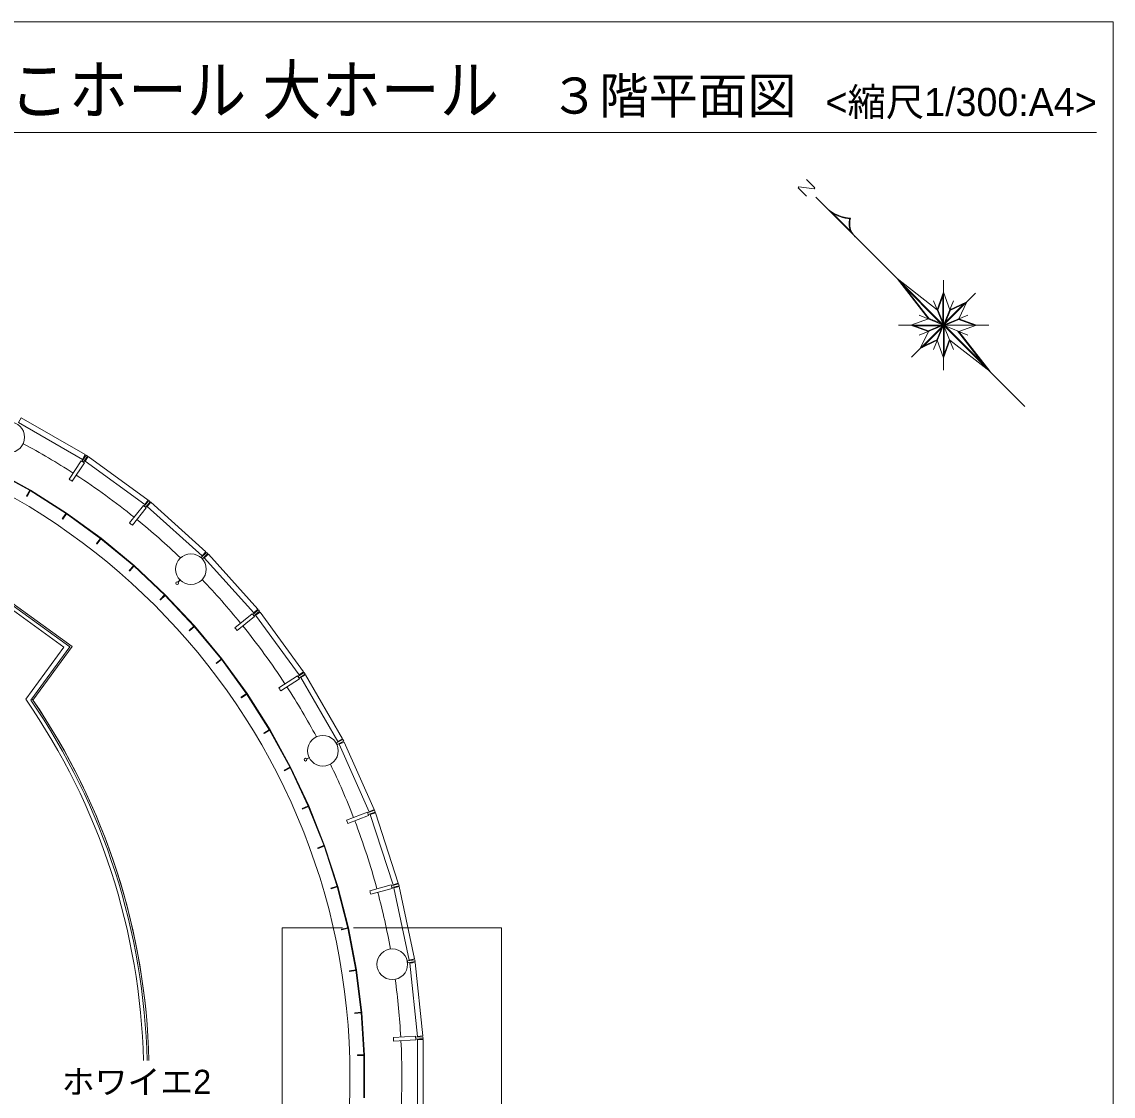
# Model space of a CAD drawing. Units: millimetres, scale not verified, with parts at other scales. Extents: x -45037 to 38963, y -31304 to 27496.
# Drawn here: x 9081 to 38963, y -1929 to 27496 of the extents above; entities that cross this region are included whole.
import ezdxf
from ezdxf.enums import TextEntityAlignment as Align

# ---------------------------------------------------------------- set-up
doc = ezdxf.new("R2010")
doc.units = ezdxf.units.MM
doc.header["$LTSCALE"] = 300
doc.linetypes.add('DASHED3', pattern=[4, 3, -1])
doc.layers.add('1-0_155', color=7, linetype='Continuous', lineweight=9)
doc.layers.add('F-0', color=7, linetype='Continuous', lineweight=9)
doc.layers.add('1-A', color=7, linetype='Continuous')
doc.styles.add('HG創英角ｺﾞｼｯｸUB', font='')
doc.styles.get('HG創英角ｺﾞｼｯｸUB').set_extended_font_data('HG創英角ｺﾞｼｯｸUB')

msp = doc.modelspace()

# ---------------------------------------------------------------- linework, layer by layer
at = {"layer": '1-0_155'}
for p, q in [((10783.9, 15545.8), (10766.5, 15555.8)), ((10776.5, 15573.1), (10793.9, 15563.1)), ((10825.8, 15518.6), (10842, 15506.8)), ((10853.7, 15523), (10837.6, 15534.8)), ((9297.2, 14660.4), (9207.6, 14508.9)), ((9223.1, 14499.7), (9312.7, 14651.2)), ((12494, 14306.6), (12477.8, 14318.3)), ((12489.6, 14334.5), (12505.7, 14322.8)), ((12532.8, 14275.1), (12547.7, 14261.7)), ((12561.1, 14276.6), (12546.2, 14290)), ((10187.3, 13887.8), (10286.2, 14033.4)), ((10301.1, 14023.2), (10202.1, 13877.7)), ((11234, 13345.5), (11126.1, 13206.4)), ((11140.4, 13195.4), (11248.2, 13334.5)), ((14050.3, 12908.8), (14065.2, 12895.4)), ((14078.6, 12910.2), (14063.7, 12923.6)), ((14100.6, 12860), (14113.9, 12845.2)), ((14128.8, 12858.5), (14115.4, 12873.4)), ((12020.3, 12467.4), (12136.6, 12599.5)), ((12150.1, 12587.6), (12033.8, 12455.5)), ((13426.6, 12223.6), (13355.9, 12152.9)), ((13358, 12150.7), (13428.7, 12221.4)), ((10460.7, 10388.7), (8706.9, 11657.8)), ((12990.7, 11798.2), (12866.3, 11673.7)), ((12879, 11661), (13003.4, 11785.5)), ((15495.2, 11341), (15481.8, 11355.9)), ((15466.9, 11342.5), (15480.3, 11327.7)), ((15523.5, 11272.6), (15511.8, 11288.8)), ((15527.9, 11300.6), (15539.7, 11284.4)), ((13792.7, 10945), (13660.7, 10828.6)), ((13672.6, 10815.1), (13804.6, 10931.5)), ((9385.8, 8919.9), (10460.7, 10388.7)), ((14539.6, 10043), (14400.5, 9935.2)), ((14411.6, 9921), (14550.7, 10028.8)), ((16712, 9636.8), (16723.8, 9620.6)), ((16740, 9632.4), (16728.2, 9648.6)), ((16761, 9561.4), (16751, 9578.7)), ((16768.3, 9588.7), (16778.3, 9571.4)), ((15082.9, 8997), (15228.4, 9095.9)), ((15238.5, 9081.1), (15093, 8982.1)), ((15856.4, 8107.5), (15704.9, 8017.8)), ((15714.1, 8002.4), (15865.5, 8092)), ((17772, 7810.3), (17782, 7793)), ((17799.3, 7803), (17789.3, 7820.3)), ((17812.8, 7730.1), (17804.7, 7748.4)), ((17823, 7756.5), (17831.1, 7738.3)), ((16967.1, 7351.4), (16878, 7306)), ((16879.3, 7303.3), (16968.4, 7348.7)), ((16264.3, 7001.6), (16421, 7081.6)), ((16429.2, 7065.5), (16272.4, 6985.6)), ((16758.7, 5952.2), (16920.2, 6022.2)), ((16927.3, 6005.7), (16765.8, 5935.7)), ((18635.2, 5883), (18643.4, 5864.7)), ((18661.7, 5872.8), (18653.5, 5891.1)), ((18667.5, 5799), (18661.3, 5818)), ((18680.3, 5824.2), (18686.5, 5805.2)), ((17186.2, 4874), (17351.8, 4933.6)), ((17357.9, 4916.6), (17192.3, 4857.1)), ((17545.2, 3770.9), (17714.2, 3820)), ((17719.2, 3802.7), (17550.2, 3753.6)), ((19298.5, 3856.9), (19292.3, 3876)), ((19311.3, 3882.1), (19317.5, 3863.1)), ((19311.4, 3808.6), (19315.6, 3789.1)), ((19335.2, 3793.2), (19331, 3812.8)), ((16213, 2684.6), (16213, -5463.2)), ((17605.4, 2684.6), (16213, 2684.6)), ((18006, 2685.9), (17834.2, 2647.4)), ((17838.2, 2629.9), (18009.9, 2668.3)), ((22213, 2684.6), (19059.4, 2684.6)), ((22213, -5463.2), (22213, 2684.6)), ((19736, 1811.3), (19740.1, 1791.7)), ((19759.7, 1795.9), (19755.5, 1815.4)), ((18226, 1535.7), (18052.1, 1508.1)), ((18055, 1490.3), (18228.8, 1517.9)), ((19750.1, 1722.4), (19748, 1742.3)), ((19767.9, 1744.4), (19769.9, 1724.5)), ((18198.1, 357.4), (18373.3, 373.9)), ((18375, 356), (18199.8, 339.5)), ((19963.5, -308.4), (19961.4, -288.5)), ((19981.3, -286.4), (19983.4, -306.3)), ((19261.7, -420.3), (19867.6, -388.5)), ((20066, -353.1), (19866.3, -363.5)), ((19966.1, -358.3), (19966.1, -378.3)), ((19986.1, -378.3), (19986.1, -358.3)), ((20066.1, -378.3), (20066.1, -2400.3)), ((18271.5, -800.3), (18447.4, -794.8)), ((18448, -812.8), (18272, -818.3))]:
    msp.add_line(p, q, dxfattribs=at)
at = {"layer": '1-0_155', "linetype": 'DASHED3'}
msp.add_line((19059.4, 2684.6), (17605.4, 2684.6), dxfattribs=at)
at = {"layer": '1-0_155'}
for points in [[(8990.5, 16523.5), (10741.5, 15512.5), (10816.5, 15642.4), (9065.5, 16653.4)], [(10812.6, 15466.4), (12448.4, 14277.9), (12536.6, 14399.2), (10900.8, 15587.7)], [(12514.2, 14224.6), (14016.9, 12871.6), (14117.3, 12983.1), (12614.6, 14336.1)], [(14029.8, 12789.3), (13994.5, 12824.7), (14135.9, 12966.1), (14171.3, 12930.7)], [(14076.8, 12811.7), (15429.8, 11309.1), (15541.2, 11409.4), (14188.3, 12912.1)], [(15483.1, 11243.2), (16671.6, 9607.4), (16792.9, 9695.6), (15604.4, 11331.4)], [(16717.7, 9536.4), (17728.7, 7785.3), (17858.6, 7860.3), (16847.6, 9611.4)], [(17692.9, 7747.6), (17871.1, 7838.4), (17893.8, 7793.8), (17715.6, 7703)], [(17767.2, 7709.8), (18589.6, 5862.6), (18726.6, 5923.6), (17904.2, 7770.8)], [(18619.9, 5783.5), (19244.8, 3860.5), (19387.4, 3906.9), (18762.6, 5829.9)], [(19687.1, 1800.9), (19266.7, 3778.7), (19413.4, 3809.9), (19833.8, 1832.1)], [(19649.2, 1726.7), (19641.4, 1776.1), (19838.9, 1807.4), (19846.7, 1758)], [(20060.9, -278), (19911.7, -293.7), (19700.3, 1717.2), (19849.5, 1732.9)]]:
    msp.add_lwpolyline(points, close=True, dxfattribs=at)
for points in [[(10729.4, 15462), (10838.3, 15629.7), (10880.3, 15602.5), (10771.3, 15434.7)], [(10378, 14966.8), (10708.4, 15475.6), (10792.3, 15421.1), (10461.9, 14912.3)], [(8278.7, 15220), (9304.9, 14655.8), (10293.7, 14028.3), (11241.1, 13340), (12143.4, 12593.5), (12997.1, 11791.9), (13798.7, 10938.2), (14545.2, 10035.9), (15233.5, 9088.5), (15861, 8099.7), (16425.1, 7073.5), (16923.7, 6013.9), (17354.8, 4925.1), (17716.7, 3811.4), (18007.9, 2677.1), (18227.4, 1526.8), (18374.1, 365), (18447.7, -803.8), (18447.7, -1974.8)], [(18465.7, -1975.4), (18465.7, -803.2), (18392.1, 366.7), (18245.2, 1529.6), (18025.5, 2681), (17734, 3816.4), (17371.8, 4931.2), (16940.3, 6021.1), (16441.2, 7081.7), (15876.5, 8108.9), (15248.4, 9098.6), (14559.4, 10046.9), (13812.2, 10950.1), (13009.8, 11804.6), (12155.3, 12607), (11252.1, 13354.2), (10303.8, 14043.2), (9314.1, 14671.3), (8286.9, 15236)], [(12431.1, 14228.9), (12556.9, 14384.3), (12595.8, 14352.8), (12469.9, 14197.4)], [(12029.8, 13773.1), (12411.6, 14244.6), (12489.3, 14181.7), (12107.6, 13710.2)], [(9189.1, 8941.3), (10233.2, 10368.1), (8620.2, 11535.4)], [(8678, 11617), (10390.6, 10377.7), (9324.5, 8920.8)], [(15434, 11225.9), (15589.5, 11351.7), (15558, 11390.6), (15402.6, 11264.7)], [(14915.4, 10902.4), (15386.8, 11284.2), (15449.8, 11206.4), (14978.3, 10824.7)], [(16172, 9172.9), (16680.8, 9503.3), (16626.3, 9587.1), (16117.5, 9256.7)], [(16667.1, 9524.2), (16834.9, 9633.2), (16807.6, 9675.1), (16639.9, 9566.2)], [(17974.7, 5634.8), (18541.1, 5852.2), (18576.9, 5758.8), (18010.5, 5541.4)], [(18567.9, 5782.2), (18754.7, 5853.8), (18736.7, 5900.5), (18550, 5828.8)], [(18609.5, 3698.2), (19195.4, 3855.2), (19221.3, 3758.6), (18635.3, 3601.6)], [(19214.8, 3782.8), (19408, 3834.5), (19395.1, 3882.8), (19201.9, 3831.1)], [(19867.6, -388.5), (19862.3, -288.6), (19256.5, -320.4)], [(19863.6, -313.6), (20063.4, -303.1), (20066, -353.1)], [(20066.1, -2400.3), (19916.1, -2400.3), (19916.1, -378.3), (20066.1, -378.3)]]:
    msp.add_lwpolyline(points, dxfattribs=at)
for centre, radius in [((8736.8, 16119), 420), ((13710.5, 12505.3), 420), ((13330.5, 12125.3), 37.5), ((17324.2, 7531.6), 420), ((16845.3, 7287.6), 37.5), ((19224, 1684.6), 420)]:
    msp.add_circle(centre, radius, dxfattribs=at)
for centre, radius, start, end in [((-184.1, -1389.3), 18250, 270, 90), ((-184.1, -1389.3), 19670, 57.14564, 61.77735), ((-184.1, -1389.3), 19470, 56.85286, 57.14714), ((-184.1, -1389.3), 19670, 51.14564, 56.85436), ((-120.9, -1282.6), 18341, 59.37189, 59.42811), ((-114.5, -1286.7), 18341, 55.77189, 55.82811), ((-184.1, -1389.3), 19470, 50.85286, 51.14714), ((-184.1, -1389.3), 19670, 46.22265, 50.85436), ((-108.1, -1291.4), 18341, 52.17188, 52.22812), ((-102.1, -1296.3), 18341, 48.57188, 48.62812), ((-184.1, -1389.3), 19670, 39.14564, 43.77735), ((-96.4, -1301.7), 18341, 44.97188, 45.02812), ((-91.1, -1307.3), 18341, 41.37188, 41.42811), ((-184.1, -1389.3), 19470, 38.85286, 39.14714), ((-184.1, -1389.3), 19670, 33.14564, 38.85436), ((-86.2, -1313.2), 18341, 37.77188, 37.82812), ((-184.1, -1389.3), 19670, 28.22265, 32.85436), ((-81.5, -1319.7), 18341, 34.17189, 34.22812), ((-184.1, -1389.3), 19470, 32.85286, 33.14714), ((-5734.1, -1389.3), 18150, 1.36987, 34.693), ((-5734.1, -1389.3), 18250, 1.36236, 34.3981), ((-5734.1, -1389.3), 18300, 1.35864, 34.45323), ((-5734.1, -1389.3), 18300, 1.35864, 34.34256), ((-77.4, -1326.2), 18341, 30.57189, 30.62811), ((-73.6, -1333.1), 18341, 26.97188, 27.02812), ((-184.1, -1389.3), 19670, 21.14564, 25.77735), ((-70.3, -1340.1), 18341, 23.37188, 23.42812), ((-184.1, -1389.3), 19470, 20.85286, 21.14714), ((-184.1, -1389.3), 19670, 15.14564, 20.85436), ((-67.5, -1347.2), 18341, 19.77189, 19.82812), ((-65, -1354.8), 18341, 16.17189, 16.22811), ((-184.1, -1389.3), 19470, 14.85286, 15.14714), ((-184.1, -1389.3), 19670, 10.22265, 14.85436), ((-63.1, -1362.3), 18341, 12.57189, 12.62811), ((-61.6, -1370), 18341, 8.97189, 9.02811), ((-184.1, -1389.3), 19670, 3.14564, 7.77735), ((-60.7, -1377.6), 18341, 5.37188, 5.42812), ((-184.1, -1389.3), 19470, 2.85286, 3.14714), ((-184.1, -1389.3), 19670, 357.14564, 2.85436), ((-60.2, -1385.4), 18341, 1.77189, 1.82811)]:
    msp.add_arc(centre, radius, start, end, dxfattribs=at)
at = {"layer": 'F-0'}
for p, q in [((38962.6, -31303.9), (38962.6, 27496.1)), ((5402.2, 24460.7), (38507.1, 24460.7)), ((30564.8, 23178.5), (30795.5, 22947.8)), ((30358.6, 22972.3), (30335.6, 22949.4)), ((30335.6, 22949.4), (30564.8, 22720.3)), ((30772.6, 22924.9), (30358.6, 22972.3)), ((30795.5, 22947.8), (30772.6, 22924.9)), ((30818.1, 22689.7), (36545.7, 16962.2)), ((31228.8, 22304.5), (31811.2, 21722.1)), ((34146, 19605.3), (33045.5, 20462.4)), ((33902.5, 19361.8), (33045.5, 20462.4)), ((33135.1, 20347.3), (34274.8, 19207.6)), ((33936.2, 19347.8), (33148.6, 20359.3)), ((34318.3, 17951.7), (34318.3, 20423.6)), ((33444.3, 18315.6), (35192.2, 20063.6)), ((34318.2, 20089.6), (34146, 19605.3)), ((34318.3, 20035.9), (34156.3, 19580.5)), ((34300.3, 19233), (34300.3, 20039)), ((34490.5, 19605.3), (34318.2, 20089.6)), ((34042.7, 19854.8), (34593.8, 18524.4)), ((34042.7, 18524.4), (34593.8, 19854.8)), ((34336.3, 19233), (34891.1, 19787.9)), ((34954.6, 19826), (34490.5, 19605.3)), ((34916.7, 19788), (34491.7, 19586)), ((33653.1, 19465.1), (34983.5, 18914.1)), ((34983.5, 19465.1), (33653.1, 18914)), ((34318.3, 19236.6), (34155, 19630.6)), ((34352.4, 19225), (34511.1, 19608.2)), ((33084.2, 19189.6), (35556.2, 19189.6)), ((33418.3, 19189.6), (33902.5, 19361.8)), ((33902.5, 19017.4), (33418.3, 19189.6)), ((34274.8, 19171.6), (33468.9, 19171.6)), ((33927.3, 19027.6), (33472, 19189.6)), ((34300.3, 19146.1), (33730.4, 18576.2)), ((34271.2, 19189.6), (33877.2, 19026.4)), ((34285, 19222.8), (33880.1, 19390.5)), ((34285, 19156.3), (34121.8, 18762.3)), ((34336.3, 19146.1), (34336.3, 18338.5)), ((34361.7, 19171.6), (35501.5, 18031.8)), ((34365.3, 19189.6), (34759.3, 19352.8)), ((34709.2, 19351.5), (35164.5, 19189.6)), ((35218.3, 19189.6), (34734, 19017.4)), ((33681.9, 18553.2), (33902.5, 19017.4)), ((34700.3, 19031.3), (35488, 18019.9)), ((34734, 19017.4), (35591.1, 17916.8)), ((33681.9, 18553.2), (34146.1, 18773.8)), ((33719.9, 18591.2), (34156.3, 18798.7)), ((34146.1, 18773.8), (34318.3, 18289.6)), ((34318.3, 18343.3), (34480.2, 18798.7)), ((34318.3, 18289.6), (34490.5, 18773.8)), ((34490.5, 18773.8), (35591.1, 17916.8)), ((34336.3, 18395.7), (34336.9, 18395.6)), ((35580.2, 17927.6), (35582.6, 17927.6))]:
    msp.add_line(p, q, dxfattribs=at)
for points in [[(38962.6, 27496.1), (-45037.4, 27496.1), (-45037.4, -31303.9)], [(34954.6, 19826), (34734, 19361.8), (35218.3, 19189.6)]]:
    msp.add_lwpolyline(points, dxfattribs=at)
for centre, radius, start, end in [((31873, 23290.6), 1177.9, 231.28344, 265.11395), ((31873, 23290.6), 1195.9, 236.75417, 265.11395), ((32239.2, 21963.2), 509.2, 161.74773, 209.66453), ((32239.2, 21963.2), 491.2, 161.74773, 226.3252)]:
    msp.add_arc(centre, radius, start, end, dxfattribs=at)

# ---------------------------------------------------------------- texts
at = {"layer": '1-A', "style": 'HG創英角ｺﾞｼｯｸUB'}
msp.add_text('ホワイエ2', height=659.8, dxfattribs=at).set_placement((10173.9, -2063.7), align=Align.BOTTOM_LEFT)
at = {"layer": 'F-0', "style": 'HG創英角ｺﾞｼｯｸUB', "width": 0.9}
msp.add_text('てだこホール 大ホール', height=1320, dxfattribs=at).set_placement((5502.2, 24574.6), align=Align.BOTTOM_LEFT)
at = {"layer": 'F-0', "style": 'HG創英角ｺﾞｼｯｸUB'}
for s, height, p in [('３階平面図', 989.7, (23543.5, 24683.6)), ('<縮尺1/300:A4>', 769.8, (31087.3, 24683.6))]:
    msp.add_text(s, height=height, dxfattribs=at).set_placement(p, align=Align.BOTTOM_LEFT)

doc.saveas('drawing.dxf')
